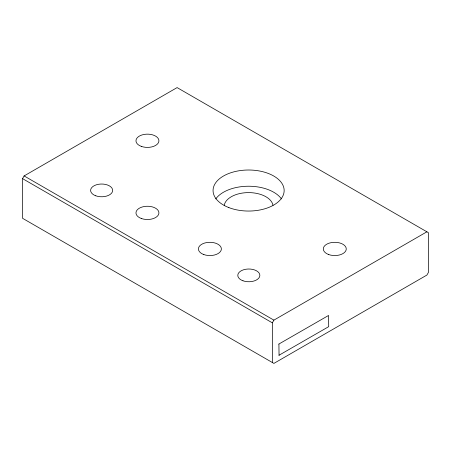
<?xml version="1.0" encoding="UTF-8"?>
<svg xmlns="http://www.w3.org/2000/svg" width="451" height="451" viewBox="0 0 451 451"><rect width="100%" height="100%" fill="white"/><g stroke="black" fill="none" stroke-linecap="round" stroke-linejoin="round"><path stroke-width="0.68" d="M22.55 178.63L24.112 175.929L177.102 87.595L428.45 232.71L428.45 272.37L426.888 275.071L273.898 363.405L22.55 218.29L22.55 178.63L272.336 322.843L272.336 362.503M272.336 322.843L273.898 320.137L426.888 231.808M278.825 344.074L328.565 315.463L328.706 326.659L278.966 355.27M24.112 175.929L273.898 320.137M278.915 344.124L279.056 355.32M215.764 198.897A35.544 20.52 0 0 1 248.602 186.229A35.544 20.52 0 0 1 281.447 198.897M224.226 205.306A24.506 14.15 0 0 1 248.602 192.605A24.506 14.15 0 0 1 272.985 205.306M203.813 254.556A11.478 6.63 0 0 0 221.362 249.161A11.478 6.63 0 0 0 204.489 243.083A11.478 6.63 0 0 0 203.813 254.556M328.706 254.556A11.478 6.63 0 0 0 346.255 249.161A11.478 6.63 0 0 0 329.382 243.083A11.478 6.63 0 0 0 328.706 254.556M141.366 146.4A11.478 6.63 0 0 0 158.915 141A11.478 6.63 0 0 0 142.042 134.928A11.478 6.63 0 0 0 141.366 146.4M228.854 207.59A35.544 20.52 0 0 0 284.074 191.872A35.544 20.52 0 0 0 232.885 172.124A35.544 20.52 0 0 0 228.854 207.59M141.366 218.504A11.478 6.63 0 0 0 158.915 213.109A11.478 6.63 0 0 0 142.042 207.032A11.478 6.63 0 0 0 141.366 218.504M242.982 280.787A11.038 6.376 0 0 0 259.855 275.595A11.038 6.376 0 0 0 243.636 269.754A11.038 6.376 0 0 0 242.982 280.787M95.798 195.807A11.038 6.376 0 0 0 112.671 190.621A11.038 6.376 0 0 0 96.446 184.775A11.038 6.376 0 0 0 95.798 195.807"/></g></svg>
